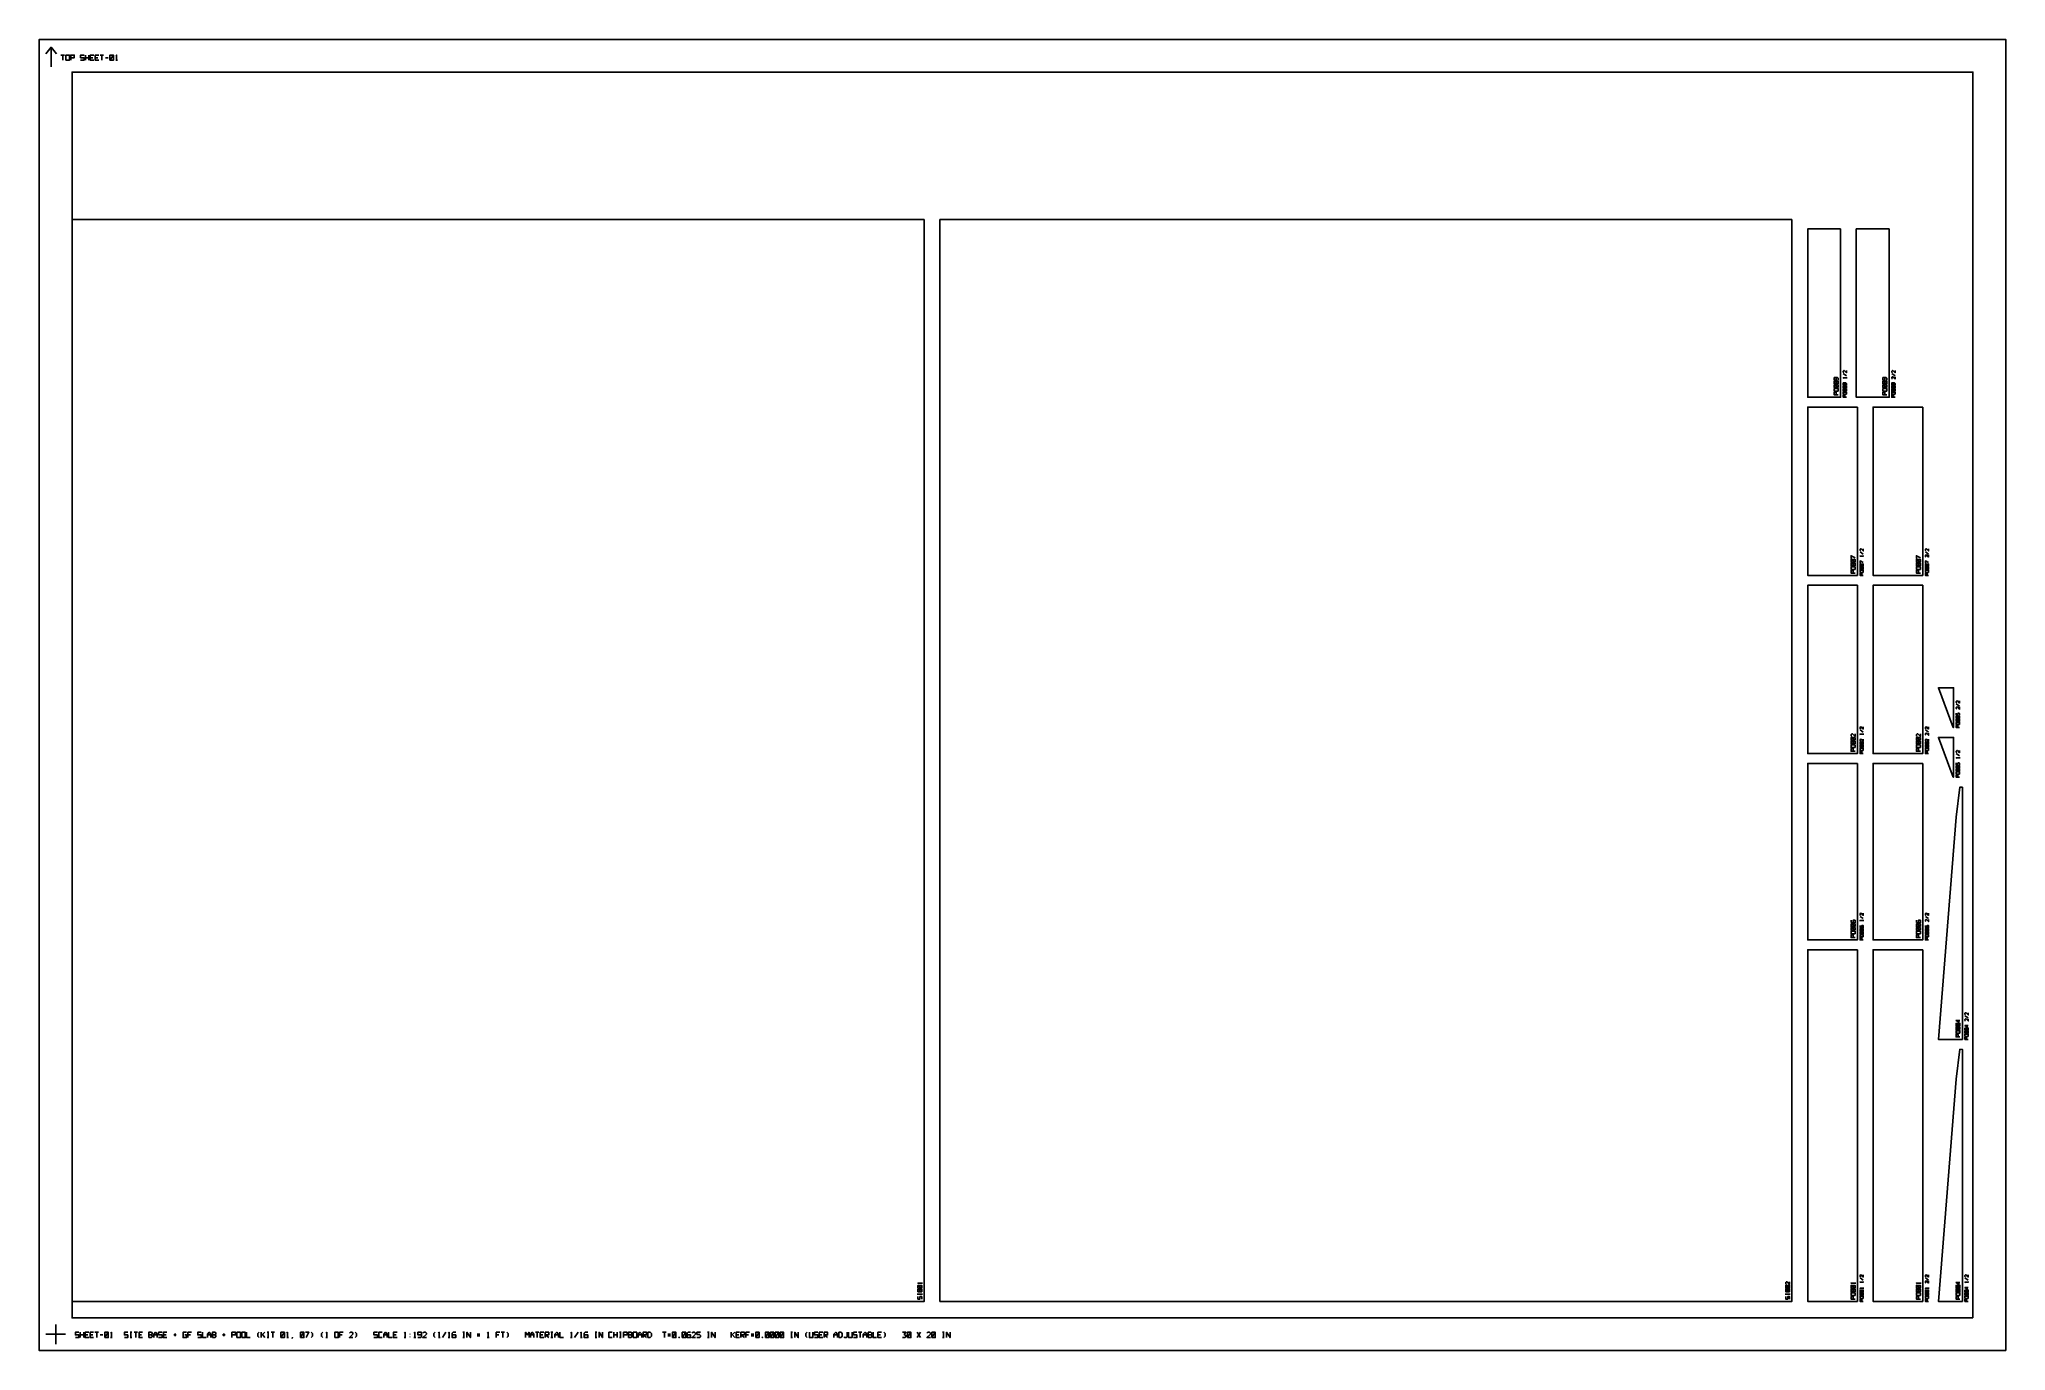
# Model space of a CAD drawing. Header units: inches. Extents: x 0 to 30, y 0 to 20.
import ezdxf

# ---------------------------------------------------------------- set-up
doc = ezdxf.new("R2010")
doc.units = ezdxf.units.IN
doc.header["$MEASUREMENT"] = 0
for name, color, linetype, true_color in [('BOUNDARY', 8, 'Continuous', 0x808080), ('CUT', 1, 'Continuous', 0xff0000), ('ENGRAVE', 7, 'Continuous', 0x000000), ('NUMBERS', 7, 'Continuous', 0x000000)]:
    doc.layers.add(name, color=color, linetype=linetype, true_color=true_color)

msp = doc.modelspace()

# ---------------------------------------------------------------- linework, layer by layer
at = {"layer": 'BOUNDARY'}
for points in [[(30, 0), (30, 20), (0, 20), (0, 0)], [(29.5, 0.5), (29.5, 19.5), (0.5, 19.5), (0.5, 0.5)]]:
    msp.add_lwpolyline(points, close=True, dxfattribs=at)
at = {"layer": 'CUT'}
for points in [[(13.5, 17.25), (0.5, 17.25), (0.5, 0.75), (13.5, 0.75)], [(26.74, 17.25), (13.74, 17.25), (13.74, 0.75), (26.74, 0.75)], [(27.481, 17.108), (26.98, 17.108), (26.98, 14.541), (27.481, 14.541)], [(28.223, 17.108), (27.721, 17.108), (27.721, 14.541), (28.223, 14.541)], [(27.738, 14.391), (26.98, 14.391), (26.98, 11.824), (27.738, 11.824)], [(28.735, 14.391), (27.978, 14.391), (27.978, 11.824), (28.735, 11.824)], [(27.738, 11.674), (26.98, 11.674), (26.98, 9.107), (27.738, 9.107)], [(28.735, 11.674), (27.978, 11.674), (27.978, 9.107), (28.735, 9.107)], [(29.199, 9.503), (28.975, 10.111), (29.206, 10.111), (29.206, 9.505)], [(29.199, 8.746), (28.975, 9.353), (29.206, 9.353), (29.206, 8.747)], [(27.738, 8.957), (26.98, 8.957), (26.98, 6.264), (27.738, 6.264)], [(28.735, 8.957), (27.978, 8.957), (27.978, 6.264), (28.735, 6.264)], [(29.244, 8.137), (29.302, 8.596), (29.339, 8.593), (29.339, 4.748), (28.975, 4.748)], [(27.738, 6.114), (26.98, 6.114), (26.98, 0.75), (27.738, 0.75)], [(28.735, 6.114), (27.978, 6.114), (27.978, 0.75), (28.735, 0.75)], [(29.244, 4.14), (29.302, 4.598), (29.339, 4.595), (29.339, 0.75), (28.975, 0.75)]]:
    msp.add_lwpolyline(points, close=True, dxfattribs=at)
at = {"layer": 'ENGRAVE'}
for points in [[(0.1, 19.78), (0.18, 19.88), (0.26, 19.78)], [(0.18, 19.58), (0.18, 19.88)], [(0.25, 0.1), (0.25, 0.4)], [(0.1, 0.25), (0.4, 0.25)]]:
    msp.add_lwpolyline(points, dxfattribs=at)
at = {"layer": 'NUMBERS'}
for points in [[(0.33, 19.76), (0.383, 19.76)], [(0.357, 19.76), (0.357, 19.68)], [(0.405, 19.68), (0.458, 19.68), (0.458, 19.76), (0.405, 19.76), (0.405, 19.68)], [(0.479, 19.68), (0.479, 19.76), (0.533, 19.76), (0.533, 19.72), (0.479, 19.72)], [(0.682, 19.76), (0.629, 19.76), (0.629, 19.72), (0.682, 19.72), (0.682, 19.68), (0.629, 19.68)], [(0.703, 19.68), (0.703, 19.76)], [(0.703, 19.72), (0.757, 19.72)], [(0.757, 19.68), (0.757, 19.76)], [(0.831, 19.76), (0.778, 19.76), (0.778, 19.68), (0.831, 19.68)], [(0.778, 19.72), (0.818, 19.72)], [(0.906, 19.76), (0.853, 19.76), (0.853, 19.68), (0.906, 19.68)], [(0.853, 19.72), (0.893, 19.72)], [(0.927, 19.76), (0.981, 19.76)], [(0.954, 19.76), (0.954, 19.68)], [(1.009, 19.72), (1.049, 19.72)], [(1.077, 19.68), (1.13, 19.68), (1.13, 19.76), (1.077, 19.76), (1.077, 19.68)], [(1.077, 19.68), (1.13, 19.76)], [(1.165, 19.747), (1.178, 19.76), (1.178, 19.68)], [(1.165, 19.68), (1.191, 19.68)], [(27.445, 14.801), (27.445, 14.831), (27.435, 14.841), (27.385, 14.841), (27.385, 14.801), (27.415, 14.801), (27.415, 14.841)], [(27.445, 14.745), (27.445, 14.785), (27.385, 14.785), (27.385, 14.745), (27.445, 14.745)], [(27.445, 14.745), (27.385, 14.785)], [(27.445, 14.689), (27.445, 14.729), (27.385, 14.729), (27.385, 14.689), (27.445, 14.689)], [(27.445, 14.689), (27.385, 14.729)], [(27.53, 14.914), (27.521, 14.923), (27.521, 14.939), (27.53, 14.948), (27.538, 14.948), (27.571, 14.914), (27.571, 14.948)], [(27.571, 14.868), (27.521, 14.901)], [(27.53, 14.829), (27.521, 14.838), (27.571, 14.838)], [(27.571, 14.728), (27.571, 14.753), (27.563, 14.761), (27.521, 14.761), (27.521, 14.728), (27.546, 14.728), (27.546, 14.761)], [(27.571, 14.681), (27.571, 14.714), (27.521, 14.714), (27.521, 14.681), (27.571, 14.681)], [(27.571, 14.681), (27.521, 14.714)], [(27.571, 14.829), (27.571, 14.846)], [(28.187, 14.801), (28.187, 14.831), (28.177, 14.841), (28.127, 14.841), (28.127, 14.801), (28.157, 14.801), (28.157, 14.841)], [(28.187, 14.745), (28.187, 14.785), (28.127, 14.785), (28.127, 14.745), (28.187, 14.745)], [(28.187, 14.745), (28.127, 14.785)], [(28.187, 14.689), (28.187, 14.729), (28.127, 14.729), (28.127, 14.689), (28.187, 14.689)], [(28.187, 14.689), (28.127, 14.729)], [(28.271, 14.914), (28.263, 14.923), (28.263, 14.939), (28.271, 14.948), (28.279, 14.948), (28.313, 14.914), (28.313, 14.948)], [(28.313, 14.868), (28.263, 14.901)], [(28.271, 14.821), (28.263, 14.829), (28.263, 14.846), (28.271, 14.854), (28.279, 14.854), (28.313, 14.821), (28.313, 14.854)], [(28.313, 14.728), (28.313, 14.753), (28.304, 14.761), (28.263, 14.761), (28.263, 14.728), (28.288, 14.728), (28.288, 14.761)], [(28.313, 14.681), (28.313, 14.714), (28.263, 14.714), (28.263, 14.681), (28.313, 14.681)], [(28.313, 14.681), (28.263, 14.714)], [(27.445, 14.633), (27.445, 14.673), (27.385, 14.673), (27.385, 14.633), (27.445, 14.633)], [(27.445, 14.577), (27.385, 14.577), (27.385, 14.617), (27.415, 14.617), (27.415, 14.577)], [(27.571, 14.634), (27.571, 14.668), (27.521, 14.668), (27.521, 14.634), (27.571, 14.634)], [(27.571, 14.634), (27.521, 14.668)], [(27.571, 14.588), (27.571, 14.621), (27.521, 14.621), (27.521, 14.588), (27.571, 14.588)], [(27.571, 14.541), (27.521, 14.541), (27.521, 14.574), (27.546, 14.574), (27.546, 14.541)], [(28.187, 14.633), (28.187, 14.673), (28.127, 14.673), (28.127, 14.633), (28.187, 14.633)], [(28.187, 14.577), (28.127, 14.577), (28.127, 14.617), (28.157, 14.617), (28.157, 14.577)], [(28.313, 14.634), (28.313, 14.668), (28.263, 14.668), (28.263, 14.634), (28.313, 14.634)], [(28.313, 14.634), (28.263, 14.668)], [(28.313, 14.588), (28.313, 14.621), (28.263, 14.621), (28.263, 14.588), (28.313, 14.588)], [(28.313, 14.541), (28.263, 14.541), (28.263, 14.574), (28.288, 14.574), (28.288, 14.541)], [(27.642, 12.084), (27.642, 12.124), (27.702, 12.094)], [(27.702, 12.028), (27.702, 12.068), (27.642, 12.068), (27.642, 12.028), (27.702, 12.028)], [(27.702, 12.028), (27.642, 12.068)], [(27.702, 11.972), (27.702, 12.012), (27.642, 12.012), (27.642, 11.972), (27.702, 11.972)], [(27.702, 11.972), (27.642, 12.012)], [(27.786, 12.197), (27.778, 12.205), (27.778, 12.222), (27.786, 12.23), (27.794, 12.23), (27.828, 12.197), (27.828, 12.23)], [(27.828, 12.15), (27.778, 12.184)], [(27.786, 12.112), (27.778, 12.12), (27.828, 12.12)], [(27.778, 12.01), (27.778, 12.044), (27.828, 12.019)], [(27.828, 12.112), (27.828, 12.129)], [(28.639, 12.084), (28.639, 12.124), (28.699, 12.094)], [(28.699, 12.028), (28.699, 12.068), (28.639, 12.068), (28.639, 12.028), (28.699, 12.028)], [(28.699, 12.028), (28.639, 12.068)], [(28.699, 11.972), (28.699, 12.012), (28.639, 12.012), (28.639, 11.972), (28.699, 11.972)], [(28.699, 11.972), (28.639, 12.012)], [(28.784, 12.197), (28.775, 12.205), (28.775, 12.222), (28.784, 12.23), (28.792, 12.23), (28.825, 12.197), (28.825, 12.23)], [(28.825, 12.15), (28.775, 12.184)], [(28.784, 12.104), (28.775, 12.112), (28.775, 12.129), (28.784, 12.137), (28.792, 12.137), (28.825, 12.104), (28.825, 12.137)], [(28.775, 12.01), (28.775, 12.044), (28.825, 12.019)], [(27.702, 11.916), (27.702, 11.956), (27.642, 11.956), (27.642, 11.916), (27.702, 11.916)], [(27.702, 11.86), (27.642, 11.86), (27.642, 11.9), (27.672, 11.9), (27.672, 11.86)], [(27.828, 11.964), (27.828, 11.997), (27.778, 11.997), (27.778, 11.964), (27.828, 11.964)], [(27.828, 11.964), (27.778, 11.997)], [(27.828, 11.917), (27.828, 11.95), (27.778, 11.95), (27.778, 11.917), (27.828, 11.917)], [(27.828, 11.917), (27.778, 11.95)], [(27.828, 11.87), (27.828, 11.904), (27.778, 11.904), (27.778, 11.87), (27.828, 11.87)], [(27.828, 11.824), (27.778, 11.824), (27.778, 11.857), (27.803, 11.857), (27.803, 11.824)], [(28.699, 11.916), (28.699, 11.956), (28.639, 11.956), (28.639, 11.916), (28.699, 11.916)], [(28.699, 11.86), (28.639, 11.86), (28.639, 11.9), (28.669, 11.9), (28.669, 11.86)], [(28.825, 11.964), (28.825, 11.997), (28.775, 11.997), (28.775, 11.964), (28.825, 11.964)], [(28.825, 11.964), (28.775, 11.997)], [(28.825, 11.917), (28.825, 11.95), (28.775, 11.95), (28.775, 11.917), (28.825, 11.917)], [(28.825, 11.917), (28.775, 11.95)], [(28.825, 11.87), (28.825, 11.904), (28.775, 11.904), (28.775, 11.87), (28.825, 11.87)], [(28.825, 11.824), (28.775, 11.824), (28.775, 11.857), (28.8, 11.857), (28.8, 11.824)], [(29.254, 9.877), (29.246, 9.885), (29.246, 9.902), (29.254, 9.91), (29.263, 9.91), (29.296, 9.877), (29.296, 9.91)], [(29.296, 9.83), (29.246, 9.863)], [(29.254, 9.783), (29.246, 9.792), (29.246, 9.808), (29.254, 9.817), (29.263, 9.817), (29.296, 9.783), (29.296, 9.817)], [(29.246, 9.723), (29.246, 9.69), (29.267, 9.69), (29.267, 9.715), (29.275, 9.723), (29.288, 9.723), (29.296, 9.715), (29.296, 9.69)], [(29.296, 9.643), (29.296, 9.677), (29.246, 9.677), (29.246, 9.643), (29.296, 9.643)], [(29.296, 9.643), (29.246, 9.677)], [(29.296, 9.597), (29.296, 9.63), (29.246, 9.63), (29.246, 9.597), (29.296, 9.597)], [(29.296, 9.597), (29.246, 9.63)], [(27.652, 9.367), (27.642, 9.377), (27.642, 9.397), (27.652, 9.407), (27.662, 9.407), (27.702, 9.367), (27.702, 9.407)], [(27.702, 9.311), (27.702, 9.351), (27.642, 9.351), (27.642, 9.311), (27.702, 9.311)], [(27.702, 9.311), (27.642, 9.351)], [(27.786, 9.48), (27.778, 9.488), (27.778, 9.505), (27.786, 9.513), (27.794, 9.513), (27.828, 9.48), (27.828, 9.513)], [(27.828, 9.433), (27.778, 9.467)], [(27.786, 9.395), (27.778, 9.403), (27.828, 9.403)], [(27.786, 9.293), (27.778, 9.302), (27.778, 9.318), (27.786, 9.327), (27.794, 9.327), (27.828, 9.293), (27.828, 9.327)], [(27.828, 9.395), (27.828, 9.412)], [(28.649, 9.367), (28.639, 9.377), (28.639, 9.397), (28.649, 9.407), (28.659, 9.407), (28.699, 9.367), (28.699, 9.407)], [(28.699, 9.311), (28.699, 9.351), (28.639, 9.351), (28.639, 9.311), (28.699, 9.311)], [(28.699, 9.311), (28.639, 9.351)], [(28.784, 9.48), (28.775, 9.488), (28.775, 9.505), (28.784, 9.513), (28.792, 9.513), (28.825, 9.48), (28.825, 9.513)], [(28.825, 9.433), (28.775, 9.467)], [(28.784, 9.387), (28.775, 9.395), (28.775, 9.412), (28.784, 9.42), (28.792, 9.42), (28.825, 9.387), (28.825, 9.42)], [(28.784, 9.293), (28.775, 9.302), (28.775, 9.318), (28.784, 9.327), (28.792, 9.327), (28.825, 9.293), (28.825, 9.327)], [(29.296, 9.55), (29.296, 9.583), (29.246, 9.583), (29.246, 9.55), (29.296, 9.55)], [(29.296, 9.503), (29.246, 9.503), (29.246, 9.537), (29.271, 9.537), (29.271, 9.503)], [(27.702, 9.255), (27.702, 9.295), (27.642, 9.295), (27.642, 9.255), (27.702, 9.255)], [(27.702, 9.255), (27.642, 9.295)], [(27.702, 9.199), (27.702, 9.239), (27.642, 9.239), (27.642, 9.199), (27.702, 9.199)], [(27.702, 9.143), (27.642, 9.143), (27.642, 9.183), (27.672, 9.183), (27.672, 9.143)], [(27.828, 9.247), (27.828, 9.28), (27.778, 9.28), (27.778, 9.247), (27.828, 9.247)], [(27.828, 9.247), (27.778, 9.28)], [(27.828, 9.2), (27.828, 9.233), (27.778, 9.233), (27.778, 9.2), (27.828, 9.2)], [(27.828, 9.2), (27.778, 9.233)], [(27.828, 9.153), (27.828, 9.187), (27.778, 9.187), (27.778, 9.153), (27.828, 9.153)], [(27.828, 9.107), (27.778, 9.107), (27.778, 9.14), (27.803, 9.14), (27.803, 9.107)], [(28.699, 9.255), (28.699, 9.295), (28.639, 9.295), (28.639, 9.255), (28.699, 9.255)], [(28.699, 9.255), (28.639, 9.295)], [(28.699, 9.199), (28.699, 9.239), (28.639, 9.239), (28.639, 9.199), (28.699, 9.199)], [(28.699, 9.143), (28.639, 9.143), (28.639, 9.183), (28.669, 9.183), (28.669, 9.143)], [(28.825, 9.247), (28.825, 9.28), (28.775, 9.28), (28.775, 9.247), (28.825, 9.247)], [(28.825, 9.247), (28.775, 9.28)], [(28.825, 9.2), (28.825, 9.233), (28.775, 9.233), (28.775, 9.2), (28.825, 9.2)], [(28.825, 9.2), (28.775, 9.233)], [(28.825, 9.153), (28.825, 9.187), (28.775, 9.187), (28.775, 9.153), (28.825, 9.153)], [(28.825, 9.107), (28.775, 9.107), (28.775, 9.14), (28.8, 9.14), (28.8, 9.107)], [(29.254, 9.119), (29.246, 9.127), (29.246, 9.144), (29.254, 9.152), (29.263, 9.152), (29.296, 9.119), (29.296, 9.152)], [(29.296, 9.072), (29.246, 9.106)], [(29.254, 9.034), (29.246, 9.042), (29.296, 9.042)], [(29.296, 9.034), (29.296, 9.051)], [(29.246, 8.966), (29.246, 8.932), (29.267, 8.932), (29.267, 8.957), (29.275, 8.966), (29.288, 8.966), (29.296, 8.957), (29.296, 8.932)], [(29.296, 8.886), (29.296, 8.919), (29.246, 8.919), (29.246, 8.886), (29.296, 8.886)], [(29.296, 8.886), (29.246, 8.919)], [(29.296, 8.839), (29.296, 8.872), (29.246, 8.872), (29.246, 8.839), (29.296, 8.839)], [(29.296, 8.839), (29.246, 8.872)], [(29.296, 8.792), (29.296, 8.826), (29.246, 8.826), (29.246, 8.792), (29.296, 8.792)], [(29.296, 8.746), (29.246, 8.746), (29.246, 8.779), (29.271, 8.779), (29.271, 8.746)], [(27.786, 6.638), (27.778, 6.646), (27.778, 6.663), (27.786, 6.671), (27.794, 6.671), (27.828, 6.638), (27.828, 6.671)], [(27.828, 6.591), (27.778, 6.624)], [(28.784, 6.638), (28.775, 6.646), (28.775, 6.663), (28.784, 6.671), (28.792, 6.671), (28.825, 6.638), (28.825, 6.671)], [(28.825, 6.591), (28.775, 6.624)], [(27.642, 6.564), (27.642, 6.534), (27.652, 6.524), (27.702, 6.524), (27.702, 6.564), (27.672, 6.564), (27.672, 6.524)], [(27.702, 6.468), (27.702, 6.508), (27.642, 6.508), (27.642, 6.468), (27.702, 6.468)], [(27.702, 6.468), (27.642, 6.508)], [(27.702, 6.412), (27.702, 6.452), (27.642, 6.452), (27.642, 6.412), (27.702, 6.412)], [(27.702, 6.412), (27.642, 6.452)], [(27.702, 6.356), (27.702, 6.396), (27.642, 6.396), (27.642, 6.356), (27.702, 6.356)], [(27.702, 6.3), (27.642, 6.3), (27.642, 6.34), (27.672, 6.34), (27.672, 6.3)], [(27.786, 6.553), (27.778, 6.561), (27.828, 6.561)], [(27.778, 6.484), (27.778, 6.459), (27.786, 6.451), (27.828, 6.451), (27.828, 6.484), (27.803, 6.484), (27.803, 6.451)], [(27.828, 6.404), (27.828, 6.438), (27.778, 6.438), (27.778, 6.404), (27.828, 6.404)], [(27.828, 6.404), (27.778, 6.438)], [(27.828, 6.358), (27.828, 6.391), (27.778, 6.391), (27.778, 6.358), (27.828, 6.358)], [(27.828, 6.358), (27.778, 6.391)], [(27.828, 6.311), (27.828, 6.344), (27.778, 6.344), (27.778, 6.311), (27.828, 6.311)], [(27.828, 6.553), (27.828, 6.569)], [(28.639, 6.564), (28.639, 6.534), (28.649, 6.524), (28.699, 6.524), (28.699, 6.564), (28.669, 6.564), (28.669, 6.524)], [(28.699, 6.468), (28.699, 6.508), (28.639, 6.508), (28.639, 6.468), (28.699, 6.468)], [(28.699, 6.468), (28.639, 6.508)], [(28.699, 6.412), (28.699, 6.452), (28.639, 6.452), (28.639, 6.412), (28.699, 6.412)], [(28.699, 6.412), (28.639, 6.452)], [(28.699, 6.356), (28.699, 6.396), (28.639, 6.396), (28.639, 6.356), (28.699, 6.356)], [(28.699, 6.3), (28.639, 6.3), (28.639, 6.34), (28.669, 6.34), (28.669, 6.3)], [(28.784, 6.544), (28.775, 6.553), (28.775, 6.569), (28.784, 6.578), (28.792, 6.578), (28.825, 6.544), (28.825, 6.578)], [(28.775, 6.484), (28.775, 6.459), (28.784, 6.451), (28.825, 6.451), (28.825, 6.484), (28.8, 6.484), (28.8, 6.451)], [(28.825, 6.404), (28.825, 6.438), (28.775, 6.438), (28.775, 6.404), (28.825, 6.404)], [(28.825, 6.404), (28.775, 6.438)], [(28.825, 6.358), (28.825, 6.391), (28.775, 6.391), (28.775, 6.358), (28.825, 6.358)], [(28.825, 6.358), (28.775, 6.391)], [(28.825, 6.311), (28.825, 6.344), (28.775, 6.344), (28.775, 6.311), (28.825, 6.311)], [(27.828, 6.264), (27.778, 6.264), (27.778, 6.298), (27.803, 6.298), (27.803, 6.264)], [(28.825, 6.264), (28.775, 6.264), (28.775, 6.298), (28.8, 6.298), (28.8, 6.264)], [(29.388, 5.121), (29.379, 5.129), (29.379, 5.146), (29.388, 5.154), (29.396, 5.154), (29.429, 5.121), (29.429, 5.154)], [(29.429, 5.074), (29.379, 5.108)], [(29.303, 5.038), (29.243, 5.038), (29.283, 5.008), (29.283, 5.048)], [(29.303, 4.952), (29.303, 4.992), (29.243, 4.992), (29.243, 4.952), (29.303, 4.952)], [(29.303, 4.952), (29.243, 4.992)], [(29.303, 4.896), (29.303, 4.936), (29.243, 4.936), (29.243, 4.896), (29.303, 4.896)], [(29.303, 4.896), (29.243, 4.936)], [(29.303, 4.84), (29.303, 4.88), (29.243, 4.88), (29.243, 4.84), (29.303, 4.84)], [(29.303, 4.784), (29.243, 4.784), (29.243, 4.824), (29.273, 4.824), (29.273, 4.784)], [(29.388, 5.028), (29.379, 5.036), (29.379, 5.053), (29.388, 5.061), (29.396, 5.061), (29.429, 5.028), (29.429, 5.061)], [(29.429, 4.959), (29.379, 4.959), (29.413, 4.934), (29.413, 4.968)], [(29.429, 4.888), (29.429, 4.921), (29.379, 4.921), (29.379, 4.888), (29.429, 4.888)], [(29.429, 4.888), (29.379, 4.921)], [(29.429, 4.841), (29.429, 4.874), (29.379, 4.874), (29.379, 4.841), (29.429, 4.841)], [(29.429, 4.841), (29.379, 4.874)], [(29.429, 4.794), (29.429, 4.828), (29.379, 4.828), (29.379, 4.794), (29.429, 4.794)], [(29.429, 4.748), (29.379, 4.748), (29.379, 4.781), (29.404, 4.781), (29.404, 4.748)], [(13.414, 1.02), (13.404, 1.03), (13.464, 1.03)], [(13.464, 0.954), (13.464, 0.994), (13.404, 0.994), (13.404, 0.954), (13.464, 0.954)], [(13.464, 0.954), (13.404, 0.994)], [(13.464, 0.898), (13.464, 0.938), (13.404, 0.938), (13.404, 0.898), (13.464, 0.898)], [(13.464, 0.898), (13.404, 0.938)], [(13.464, 1.02), (13.464, 1.04)], [(26.654, 1.01), (26.644, 1.02), (26.644, 1.04), (26.654, 1.05), (26.664, 1.05), (26.704, 1.01), (26.704, 1.05)], [(26.704, 0.954), (26.704, 0.994), (26.644, 0.994), (26.644, 0.954), (26.704, 0.954)], [(26.704, 0.954), (26.644, 0.994)], [(26.704, 0.898), (26.704, 0.938), (26.644, 0.938), (26.644, 0.898), (26.704, 0.898)], [(26.704, 0.898), (26.644, 0.938)], [(27.652, 1.02), (27.642, 1.03), (27.702, 1.03)], [(27.702, 0.954), (27.702, 0.994), (27.642, 0.994), (27.642, 0.954), (27.702, 0.954)], [(27.702, 0.954), (27.642, 0.994)], [(27.702, 0.898), (27.702, 0.938), (27.642, 0.938), (27.642, 0.898), (27.702, 0.898)], [(27.702, 0.898), (27.642, 0.938)], [(27.702, 1.02), (27.702, 1.04)], [(27.786, 1.123), (27.778, 1.132), (27.778, 1.148), (27.786, 1.157), (27.794, 1.157), (27.828, 1.123), (27.828, 1.157)], [(27.828, 1.077), (27.778, 1.11)], [(27.786, 1.038), (27.778, 1.047), (27.828, 1.047)], [(27.786, 0.945), (27.778, 0.953), (27.828, 0.953)], [(27.828, 0.89), (27.828, 0.923), (27.778, 0.923), (27.778, 0.89), (27.828, 0.89)], [(27.828, 0.89), (27.778, 0.923)], [(27.828, 1.038), (27.828, 1.055)], [(27.828, 0.945), (27.828, 0.962)], [(28.649, 1.02), (28.639, 1.03), (28.699, 1.03)], [(28.699, 0.954), (28.699, 0.994), (28.639, 0.994), (28.639, 0.954), (28.699, 0.954)], [(28.699, 0.954), (28.639, 0.994)], [(28.699, 0.898), (28.699, 0.938), (28.639, 0.938), (28.639, 0.898), (28.699, 0.898)], [(28.699, 0.898), (28.639, 0.938)], [(28.699, 1.02), (28.699, 1.04)], [(28.784, 1.123), (28.775, 1.132), (28.775, 1.148), (28.784, 1.157), (28.792, 1.157), (28.825, 1.123), (28.825, 1.157)], [(28.825, 1.077), (28.775, 1.11)], [(28.784, 1.03), (28.775, 1.038), (28.775, 1.055), (28.784, 1.063), (28.792, 1.063), (28.825, 1.03), (28.825, 1.063)], [(28.784, 0.945), (28.775, 0.953), (28.825, 0.953)], [(28.825, 0.89), (28.825, 0.923), (28.775, 0.923), (28.775, 0.89), (28.825, 0.89)], [(28.825, 0.89), (28.775, 0.923)], [(28.825, 0.945), (28.825, 0.962)], [(29.303, 1.04), (29.243, 1.04), (29.283, 1.01), (29.283, 1.05)], [(29.303, 0.954), (29.303, 0.994), (29.243, 0.994), (29.243, 0.954), (29.303, 0.954)], [(29.303, 0.954), (29.243, 0.994)], [(29.303, 0.898), (29.303, 0.938), (29.243, 0.938), (29.243, 0.898), (29.303, 0.898)], [(29.303, 0.898), (29.243, 0.938)], [(29.388, 1.123), (29.379, 1.132), (29.379, 1.148), (29.388, 1.157), (29.396, 1.157), (29.429, 1.123), (29.429, 1.157)], [(29.429, 1.077), (29.379, 1.11)], [(29.388, 1.038), (29.379, 1.047), (29.429, 1.047)], [(29.429, 0.962), (29.379, 0.962), (29.413, 0.937), (29.413, 0.97)], [(29.429, 0.89), (29.429, 0.923), (29.379, 0.923), (29.379, 0.89), (29.429, 0.89)], [(29.429, 0.89), (29.379, 0.923)], [(29.429, 1.038), (29.429, 1.055)], [(13.404, 0.852), (13.404, 0.872)], [(13.464, 0.862), (13.404, 0.862)], [(13.404, 0.826), (13.404, 0.786), (13.434, 0.786), (13.434, 0.826), (13.464, 0.826), (13.464, 0.786)], [(13.464, 0.852), (13.464, 0.872)], [(26.644, 0.852), (26.644, 0.872)], [(26.704, 0.862), (26.644, 0.862)], [(26.644, 0.826), (26.644, 0.786), (26.674, 0.786), (26.674, 0.826), (26.704, 0.826), (26.704, 0.786)], [(26.704, 0.852), (26.704, 0.872)], [(27.702, 0.842), (27.702, 0.882), (27.642, 0.882), (27.642, 0.842), (27.702, 0.842)], [(27.702, 0.786), (27.642, 0.786), (27.642, 0.826), (27.672, 0.826), (27.672, 0.786)], [(27.828, 0.843), (27.828, 0.877), (27.778, 0.877), (27.778, 0.843), (27.828, 0.843)], [(27.828, 0.843), (27.778, 0.877)], [(27.828, 0.797), (27.828, 0.83), (27.778, 0.83), (27.778, 0.797), (27.828, 0.797)], [(27.828, 0.75), (27.778, 0.75), (27.778, 0.783), (27.803, 0.783), (27.803, 0.75)], [(28.699, 0.842), (28.699, 0.882), (28.639, 0.882), (28.639, 0.842), (28.699, 0.842)], [(28.699, 0.786), (28.639, 0.786), (28.639, 0.826), (28.669, 0.826), (28.669, 0.786)], [(28.825, 0.843), (28.825, 0.877), (28.775, 0.877), (28.775, 0.843), (28.825, 0.843)], [(28.825, 0.843), (28.775, 0.877)], [(28.825, 0.797), (28.825, 0.83), (28.775, 0.83), (28.775, 0.797), (28.825, 0.797)], [(28.825, 0.75), (28.775, 0.75), (28.775, 0.783), (28.8, 0.783), (28.8, 0.75)], [(29.303, 0.842), (29.303, 0.882), (29.243, 0.882), (29.243, 0.842), (29.303, 0.842)], [(29.303, 0.786), (29.243, 0.786), (29.243, 0.826), (29.273, 0.826), (29.273, 0.786)], [(29.429, 0.843), (29.429, 0.877), (29.379, 0.877), (29.379, 0.843), (29.429, 0.843)], [(29.429, 0.843), (29.379, 0.877)], [(29.429, 0.797), (29.429, 0.83), (29.379, 0.83), (29.379, 0.797), (29.429, 0.797)], [(29.429, 0.75), (29.379, 0.75), (29.379, 0.783), (29.404, 0.783), (29.404, 0.75)], [(0.603, 0.28), (0.55, 0.28), (0.55, 0.24), (0.603, 0.24), (0.603, 0.2), (0.55, 0.2)], [(0.625, 0.2), (0.625, 0.28)], [(0.625, 0.24), (0.678, 0.24)], [(0.678, 0.2), (0.678, 0.28)], [(0.753, 0.28), (0.699, 0.28), (0.699, 0.2), (0.753, 0.2)], [(0.699, 0.24), (0.739, 0.24)], [(0.827, 0.28), (0.774, 0.28), (0.774, 0.2), (0.827, 0.2)], [(0.774, 0.24), (0.814, 0.24)], [(0.849, 0.28), (0.902, 0.28)], [(0.875, 0.28), (0.875, 0.2)], [(0.93, 0.24), (0.97, 0.24)], [(0.998, 0.2), (1.051, 0.2), (1.051, 0.28), (0.998, 0.28), (0.998, 0.2)], [(0.998, 0.2), (1.051, 0.28)], [(1.086, 0.267), (1.099, 0.28), (1.099, 0.2)], [(1.086, 0.2), (1.113, 0.2)], [(1.35, 0.28), (1.297, 0.28), (1.297, 0.24), (1.35, 0.24), (1.35, 0.2), (1.297, 0.2)], [(1.385, 0.28), (1.411, 0.28)], [(1.385, 0.2), (1.411, 0.2)], [(1.398, 0.2), (1.398, 0.28)], [(1.446, 0.28), (1.499, 0.28)], [(1.473, 0.28), (1.473, 0.2)], [(1.574, 0.28), (1.521, 0.28), (1.521, 0.2), (1.574, 0.2)], [(1.521, 0.24), (1.561, 0.24)], [(1.67, 0.2), (1.67, 0.28), (1.71, 0.28), (1.723, 0.267), (1.723, 0.253), (1.71, 0.24), (1.67, 0.24)], [(1.71, 0.24), (1.723, 0.227), (1.723, 0.213), (1.71, 0.2), (1.67, 0.2)], [(1.745, 0.2), (1.745, 0.253), (1.771, 0.28), (1.798, 0.253), (1.798, 0.2)], [(1.745, 0.24), (1.798, 0.24)], [(1.873, 0.28), (1.819, 0.28), (1.819, 0.24), (1.873, 0.24), (1.873, 0.2), (1.819, 0.2)], [(1.947, 0.28), (1.894, 0.28), (1.894, 0.2), (1.947, 0.2)], [(1.894, 0.24), (1.934, 0.24)], [(2.05, 0.24), (2.09, 0.24)], [(2.07, 0.22), (2.07, 0.26)], [(2.246, 0.28), (2.193, 0.28), (2.193, 0.2), (2.246, 0.2), (2.246, 0.24), (2.219, 0.24)], [(2.321, 0.28), (2.267, 0.28), (2.267, 0.2)], [(2.267, 0.24), (2.307, 0.24)], [(2.47, 0.28), (2.417, 0.28), (2.417, 0.24), (2.47, 0.24), (2.47, 0.2), (2.417, 0.2)], [(2.491, 0.28), (2.491, 0.2), (2.545, 0.2)], [(2.566, 0.2), (2.566, 0.253), (2.593, 0.28), (2.619, 0.253), (2.619, 0.2)], [(2.566, 0.24), (2.619, 0.24)], [(2.641, 0.2), (2.641, 0.28), (2.681, 0.28), (2.694, 0.267), (2.694, 0.253), (2.681, 0.24), (2.641, 0.24)], [(2.681, 0.24), (2.694, 0.227), (2.694, 0.213), (2.681, 0.2), (2.641, 0.2)], [(2.797, 0.24), (2.837, 0.24)], [(2.817, 0.22), (2.817, 0.26)], [(2.939, 0.2), (2.939, 0.28), (2.993, 0.28), (2.993, 0.24), (2.939, 0.24)], [(3.014, 0.2), (3.067, 0.2), (3.067, 0.28), (3.014, 0.28), (3.014, 0.2)], [(3.089, 0.2), (3.142, 0.2), (3.142, 0.28), (3.089, 0.28), (3.089, 0.2)], [(3.163, 0.28), (3.163, 0.2), (3.217, 0.2)], [(3.353, 0.28), (3.333, 0.26), (3.333, 0.22), (3.353, 0.2)], [(3.387, 0.2), (3.387, 0.28)], [(3.441, 0.28), (3.387, 0.233)], [(3.405, 0.247), (3.441, 0.2)], [(3.475, 0.28), (3.502, 0.28)], [(3.475, 0.2), (3.502, 0.2)], [(3.489, 0.2), (3.489, 0.28)], [(3.537, 0.28), (3.59, 0.28)], [(3.563, 0.28), (3.563, 0.2)], [(3.686, 0.2), (3.739, 0.2), (3.739, 0.28), (3.686, 0.28), (3.686, 0.2)], [(3.686, 0.2), (3.739, 0.28)], [(3.774, 0.267), (3.787, 0.28), (3.787, 0.2)], [(3.774, 0.2), (3.801, 0.2)], [(3.865, 0.205), (3.857, 0.187)], [(3.985, 0.2), (4.038, 0.2), (4.038, 0.28), (3.985, 0.28), (3.985, 0.2)], [(3.985, 0.2), (4.038, 0.28)], [(4.059, 0.28), (4.113, 0.28), (4.073, 0.2)], [(4.147, 0.28), (4.167, 0.26), (4.167, 0.22), (4.147, 0.2)], [(4.323, 0.28), (4.303, 0.26), (4.303, 0.22), (4.323, 0.2)], [(4.371, 0.267), (4.385, 0.28), (4.385, 0.2)], [(4.371, 0.2), (4.398, 0.2)], [(4.507, 0.2), (4.561, 0.2), (4.561, 0.28), (4.507, 0.28), (4.507, 0.2)], [(4.635, 0.28), (4.582, 0.28), (4.582, 0.2)], [(4.582, 0.24), (4.622, 0.24)], [(4.731, 0.267), (4.745, 0.28), (4.771, 0.28), (4.785, 0.267), (4.785, 0.253), (4.731, 0.2), (4.785, 0.2)], [(4.819, 0.28), (4.839, 0.26), (4.839, 0.22), (4.819, 0.2)], [(5.158, 0.28), (5.105, 0.28), (5.105, 0.24), (5.158, 0.24), (5.158, 0.2), (5.105, 0.2)], [(5.233, 0.28), (5.179, 0.28), (5.179, 0.2), (5.233, 0.2)], [(5.254, 0.2), (5.254, 0.253), (5.281, 0.28), (5.307, 0.253), (5.307, 0.2)], [(5.254, 0.24), (5.307, 0.24)], [(5.329, 0.28), (5.329, 0.2), (5.382, 0.2)], [(5.457, 0.28), (5.403, 0.28), (5.403, 0.2), (5.457, 0.2)], [(5.403, 0.24), (5.443, 0.24)], [(5.566, 0.267), (5.579, 0.28), (5.579, 0.2)], [(5.566, 0.2), (5.593, 0.2)], [(5.651, 0.253), (5.657, 0.253)], [(5.651, 0.213), (5.657, 0.213)], [(5.715, 0.267), (5.729, 0.28), (5.729, 0.2)], [(5.715, 0.2), (5.742, 0.2)], [(5.777, 0.2), (5.817, 0.2), (5.83, 0.213), (5.83, 0.28), (5.777, 0.28), (5.777, 0.24), (5.83, 0.24)], [(5.851, 0.267), (5.865, 0.28), (5.891, 0.28), (5.905, 0.267), (5.905, 0.253), (5.851, 0.2), (5.905, 0.2)], [(6.041, 0.28), (6.021, 0.26), (6.021, 0.22), (6.041, 0.2)], [(6.089, 0.267), (6.102, 0.28), (6.102, 0.2)], [(6.089, 0.2), (6.115, 0.2)], [(6.15, 0.2), (6.203, 0.28)], [(6.238, 0.267), (6.251, 0.28), (6.251, 0.2)], [(6.238, 0.2), (6.265, 0.2)], [(6.353, 0.28), (6.313, 0.28), (6.299, 0.267), (6.299, 0.2), (6.353, 0.2), (6.353, 0.24), (6.299, 0.24)], [(6.462, 0.28), (6.489, 0.28)], [(6.462, 0.2), (6.489, 0.2)], [(6.475, 0.2), (6.475, 0.28)], [(6.523, 0.2), (6.523, 0.28), (6.577, 0.2), (6.577, 0.28)], [(6.679, 0.253), (6.719, 0.253)], [(6.679, 0.227), (6.719, 0.227)], [(6.835, 0.267), (6.849, 0.28), (6.849, 0.2)], [(6.835, 0.2), (6.862, 0.2)], [(7.025, 0.28), (6.971, 0.28), (6.971, 0.2)], [(6.971, 0.24), (7.011, 0.24)], [(7.046, 0.28), (7.099, 0.28)], [(7.073, 0.28), (7.073, 0.2)], [(7.134, 0.28), (7.154, 0.26), (7.154, 0.22), (7.134, 0.2)], [(7.419, 0.2), (7.419, 0.28), (7.446, 0.24), (7.473, 0.28), (7.473, 0.2)], [(7.494, 0.2), (7.494, 0.253), (7.521, 0.28), (7.547, 0.253), (7.547, 0.2)], [(7.494, 0.24), (7.547, 0.24)], [(7.569, 0.28), (7.622, 0.28)], [(7.595, 0.28), (7.595, 0.2)], [(7.697, 0.28), (7.643, 0.28), (7.643, 0.2), (7.697, 0.2)], [(7.643, 0.24), (7.683, 0.24)], [(7.718, 0.2), (7.718, 0.28), (7.771, 0.28), (7.771, 0.24), (7.718, 0.24), (7.771, 0.2)], [(7.806, 0.28), (7.833, 0.28)], [(7.806, 0.2), (7.833, 0.2)], [(7.819, 0.2), (7.819, 0.28)], [(7.867, 0.2), (7.867, 0.253), (7.894, 0.28), (7.921, 0.253), (7.921, 0.2)], [(7.867, 0.24), (7.921, 0.24)], [(7.942, 0.28), (7.942, 0.2), (7.995, 0.2)], [(8.105, 0.267), (8.118, 0.28), (8.118, 0.2)], [(8.105, 0.2), (8.131, 0.2)], [(8.166, 0.2), (8.219, 0.28)], [(8.254, 0.267), (8.267, 0.28), (8.267, 0.2)], [(8.254, 0.2), (8.281, 0.2)], [(8.369, 0.28), (8.329, 0.28), (8.315, 0.267), (8.315, 0.2), (8.369, 0.2), (8.369, 0.24), (8.315, 0.24)], [(8.478, 0.28), (8.505, 0.28)], [(8.478, 0.2), (8.505, 0.2)], [(8.491, 0.2), (8.491, 0.28)], [(8.539, 0.2), (8.539, 0.28), (8.593, 0.2), (8.593, 0.28)], [(8.742, 0.28), (8.689, 0.28), (8.689, 0.2), (8.742, 0.2)], [(8.763, 0.2), (8.763, 0.28)], [(8.763, 0.24), (8.817, 0.24)], [(8.817, 0.2), (8.817, 0.28)], [(8.851, 0.28), (8.878, 0.28)], [(8.851, 0.2), (8.878, 0.2)], [(8.865, 0.2), (8.865, 0.28)], [(8.913, 0.2), (8.913, 0.28), (8.966, 0.28), (8.966, 0.24), (8.913, 0.24)], [(8.987, 0.2), (8.987, 0.28), (9.027, 0.28), (9.041, 0.267), (9.041, 0.253), (9.027, 0.24), (8.987, 0.24)], [(9.027, 0.24), (9.041, 0.227), (9.041, 0.213), (9.027, 0.2), (8.987, 0.2)], [(9.062, 0.2), (9.115, 0.2), (9.115, 0.28), (9.062, 0.28), (9.062, 0.2)], [(9.137, 0.2), (9.137, 0.253), (9.163, 0.28), (9.19, 0.253), (9.19, 0.2)], [(9.137, 0.24), (9.19, 0.24)], [(9.211, 0.2), (9.211, 0.28), (9.265, 0.28), (9.265, 0.24), (9.211, 0.24), (9.265, 0.2)], [(9.286, 0.2), (9.286, 0.28), (9.319, 0.28), (9.339, 0.26), (9.339, 0.22), (9.319, 0.2), (9.286, 0.2)], [(9.51, 0.28), (9.563, 0.28)], [(9.537, 0.28), (9.537, 0.2)], [(9.591, 0.253), (9.631, 0.253)], [(9.591, 0.227), (9.631, 0.227)], [(9.659, 0.2), (9.713, 0.2), (9.713, 0.28), (9.659, 0.28), (9.659, 0.2)], [(9.659, 0.2), (9.713, 0.28)], [(9.758, 0.2), (9.763, 0.2), (9.763, 0.205), (9.758, 0.205), (9.758, 0.2)], [(9.809, 0.2), (9.862, 0.2), (9.862, 0.28), (9.809, 0.28), (9.809, 0.2)], [(9.809, 0.2), (9.862, 0.28)], [(9.937, 0.28), (9.897, 0.28), (9.883, 0.267), (9.883, 0.2), (9.937, 0.2), (9.937, 0.24), (9.883, 0.24)], [(9.958, 0.267), (9.971, 0.28), (9.998, 0.28), (10.011, 0.267), (10.011, 0.253), (9.958, 0.2), (10.011, 0.2)], [(10.086, 0.28), (10.033, 0.28), (10.033, 0.247), (10.073, 0.247), (10.086, 0.233), (10.086, 0.213), (10.073, 0.2), (10.033, 0.2)], [(10.195, 0.28), (10.222, 0.28)], [(10.195, 0.2), (10.222, 0.2)], [(10.209, 0.2), (10.209, 0.28)], [(10.257, 0.2), (10.257, 0.28), (10.31, 0.2), (10.31, 0.28)], [(10.555, 0.2), (10.555, 0.28)], [(10.609, 0.28), (10.555, 0.233)], [(10.573, 0.247), (10.609, 0.2)], [(10.683, 0.28), (10.63, 0.28), (10.63, 0.2), (10.683, 0.2)], [(10.63, 0.24), (10.67, 0.24)], [(10.705, 0.2), (10.705, 0.28), (10.758, 0.28), (10.758, 0.24), (10.705, 0.24), (10.758, 0.2)], [(10.833, 0.28), (10.779, 0.28), (10.779, 0.2)], [(10.779, 0.24), (10.819, 0.24)], [(10.861, 0.253), (10.901, 0.253)], [(10.861, 0.227), (10.901, 0.227)], [(10.929, 0.2), (10.982, 0.2), (10.982, 0.28), (10.929, 0.28), (10.929, 0.2)], [(10.929, 0.2), (10.982, 0.28)], [(11.027, 0.2), (11.033, 0.2), (11.033, 0.205), (11.027, 0.205), (11.027, 0.2)], [(11.078, 0.2), (11.131, 0.2), (11.131, 0.28), (11.078, 0.28), (11.078, 0.2)], [(11.078, 0.2), (11.131, 0.28)], [(11.153, 0.2), (11.206, 0.2), (11.206, 0.28), (11.153, 0.28), (11.153, 0.2)], [(11.153, 0.2), (11.206, 0.28)], [(11.227, 0.2), (11.281, 0.2), (11.281, 0.28), (11.227, 0.28), (11.227, 0.2)], [(11.227, 0.2), (11.281, 0.28)], [(11.302, 0.2), (11.355, 0.2), (11.355, 0.28), (11.302, 0.28), (11.302, 0.2)], [(11.302, 0.2), (11.355, 0.28)], [(11.465, 0.28), (11.491, 0.28)], [(11.465, 0.2), (11.491, 0.2)], [(11.478, 0.2), (11.478, 0.28)], [(11.526, 0.2), (11.526, 0.28), (11.579, 0.2), (11.579, 0.28)], [(11.715, 0.28), (11.695, 0.26), (11.695, 0.22), (11.715, 0.2)], [(11.75, 0.28), (11.75, 0.2), (11.803, 0.2), (11.803, 0.28)], [(11.878, 0.28), (11.825, 0.28), (11.825, 0.24), (11.878, 0.24), (11.878, 0.2), (11.825, 0.2)], [(11.953, 0.28), (11.899, 0.28), (11.899, 0.2), (11.953, 0.2)], [(11.899, 0.24), (11.939, 0.24)], [(11.974, 0.2), (11.974, 0.28), (12.027, 0.28), (12.027, 0.24), (11.974, 0.24), (12.027, 0.2)], [(12.123, 0.2), (12.123, 0.253), (12.15, 0.28), (12.177, 0.253), (12.177, 0.2)], [(12.123, 0.24), (12.177, 0.24)], [(12.198, 0.2), (12.198, 0.28), (12.231, 0.28), (12.251, 0.26), (12.251, 0.22), (12.231, 0.2), (12.198, 0.2)], [(12.326, 0.28), (12.326, 0.213), (12.313, 0.2), (12.286, 0.2), (12.273, 0.213)], [(12.347, 0.28), (12.347, 0.2), (12.401, 0.2), (12.401, 0.28)], [(12.475, 0.28), (12.422, 0.28), (12.422, 0.24), (12.475, 0.24), (12.475, 0.2), (12.422, 0.2)], [(12.497, 0.28), (12.55, 0.28)], [(12.523, 0.28), (12.523, 0.2)], [(12.571, 0.2), (12.571, 0.253), (12.598, 0.28), (12.625, 0.253), (12.625, 0.2)], [(12.571, 0.24), (12.625, 0.24)], [(12.646, 0.2), (12.646, 0.28), (12.686, 0.28), (12.699, 0.267), (12.699, 0.253), (12.686, 0.24), (12.646, 0.24)], [(12.686, 0.24), (12.699, 0.227), (12.699, 0.213), (12.686, 0.2), (12.646, 0.2)], [(12.721, 0.28), (12.721, 0.2), (12.774, 0.2)], [(12.849, 0.28), (12.795, 0.28), (12.795, 0.2), (12.849, 0.2)], [(12.795, 0.24), (12.835, 0.24)], [(12.883, 0.28), (12.903, 0.26), (12.903, 0.22), (12.883, 0.2)], [(13.169, 0.28), (13.222, 0.28), (13.195, 0.247), (13.222, 0.233), (13.222, 0.213), (13.209, 0.2), (13.169, 0.2)], [(13.243, 0.2), (13.297, 0.2), (13.297, 0.28), (13.243, 0.28), (13.243, 0.2)], [(13.243, 0.2), (13.297, 0.28)], [(13.393, 0.2), (13.446, 0.28)], [(13.393, 0.28), (13.446, 0.2)], [(13.542, 0.267), (13.555, 0.28), (13.582, 0.28), (13.595, 0.267), (13.595, 0.253), (13.542, 0.2), (13.595, 0.2)], [(13.617, 0.2), (13.67, 0.2), (13.67, 0.28), (13.617, 0.28), (13.617, 0.2)], [(13.617, 0.2), (13.67, 0.28)], [(13.779, 0.28), (13.806, 0.28)], [(13.779, 0.2), (13.806, 0.2)], [(13.793, 0.2), (13.793, 0.28)], [(13.841, 0.2), (13.841, 0.28), (13.894, 0.2), (13.894, 0.28)]]:
    msp.add_lwpolyline(points, dxfattribs=at)

doc.saveas('drawing.dxf')
